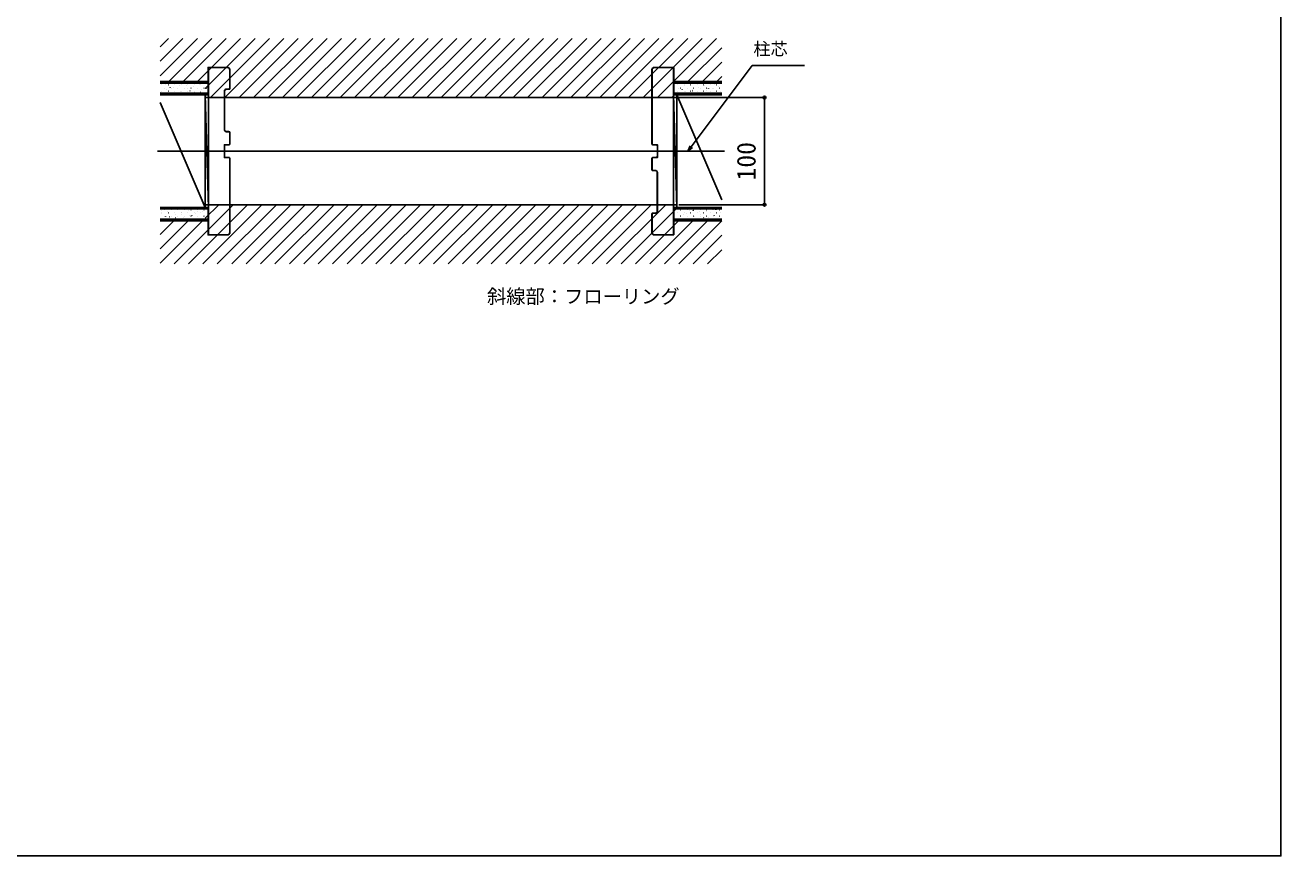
# Model space of a CAD drawing. Units: millimetres, scale not verified. Extents: x -525 to 525, y -783 to 779.
# Drawn here: x -62 to 525, y -783 to -395 of the extents above; entities that cross this region are included whole.
import ezdxf
from ezdxf.enums import TextEntityAlignment as Align

# ---------------------------------------------------------------- set-up
doc = ezdxf.new("R2010")
doc.units = ezdxf.units.MM
doc.header["$LTSCALE"] = 4
for name, color, linetype in [('0-2_USER1', 3, 'Continuous'), ('0-4_YKK_11E', 7, 'Continuous'), ('0-5_YKK_12', 2, 'Continuous'), ('0-6_YKK_13', 4, 'Continuous'), ('0-8_YKK_D', 6, 'Continuous'), ('0-9_YKK_ZWAK', 7, 'Continuous'), ('0-A_YSS_K', 3, 'Continuous')]:
    doc.layers.add(name, color=color, linetype=linetype)
doc.styles.add('ＭＳ ゴシック', font='')
doc.styles.get('ＭＳ ゴシック').set_extended_font_data('MS Gothic')

msp = doc.modelspace()

# ---------------------------------------------------------------- linework, layer by layer
at = {"layer": '0-4_YKK_11E'}
for p, q in [((34.178, -416.318), (34.178, -424.818)), ((241.428, -415.218), (232.328, -415.218)), ((24.078, -427.718), (23.978, -427.718)), ((24.078, -427.818), (24.078, -480.818)), ((31.578, -444.318), (31.578, -426.318)), ((31.678, -426.318), (31.678, -444.318)), ((33.578, -425.418), (32.578, -425.418)), ((32.578, -445.218), (33.578, -445.218)), ((31.678, -451.918), (31.578, -451.918)), ((31.678, -456.718), (31.578, -456.718)), ((233.728, -451.918), (233.828, -451.918)), ((233.728, -456.718), (233.828, -456.718)), ((232.828, -463.418), (231.828, -463.418)), ((233.728, -482.318), (233.728, -464.318)), ((233.828, -464.318), (233.828, -482.318)), ((24.078, -480.918), (23.978, -480.918)), ((231.228, -492.318), (231.228, -483.818)), ((231.828, -483.218), (232.828, -483.218)), ((241.428, -493.418), (232.328, -493.418))]:
    msp.add_line(p, q, dxfattribs=at)
for points in [[(23.978, -427.718), (23.978, -415.218), (33.078, -415.218)], [(33.078, -415.318), (24.078, -415.318), (24.078, -427.818)], [(32.578, -425.318), (34.078, -425.318), (34.078, -416.318)], [(231.228, -416.318), (231.228, -451.11), (231.536, -451.418), (233.728, -451.418), (233.728, -451.918)], [(231.328, -416.318), (231.328, -451.068), (231.578, -451.318), (233.828, -451.318), (233.828, -451.818), (233.828, -456.818), (233.828, -457.318), (231.578, -457.318), (231.328, -457.568), (231.328, -463.318), (232.828, -463.318)], [(241.328, -480.818), (241.328, -427.818), (241.328, -415.318), (232.328, -415.318)], [(241.328, -427.718), (241.428, -427.718), (241.428, -415.218)], [(34.078, -492.318), (34.078, -457.568), (33.828, -457.318), (31.578, -457.318), (31.578, -456.818), (31.578, -451.818), (31.578, -451.318), (33.828, -451.318), (34.078, -451.068), (34.078, -445.318), (32.578, -445.318)], [(34.178, -445.818), (34.178, -451.11), (33.869, -451.418), (31.678, -451.418), (31.678, -451.918)], [(34.178, -492.318), (34.178, -457.527), (33.869, -457.218), (31.678, -457.218), (31.678, -456.718)], [(231.228, -462.818), (231.228, -457.527), (231.536, -457.218), (233.728, -457.218), (233.728, -456.718)], [(23.978, -480.918), (23.978, -493.418), (33.078, -493.418)], [(24.078, -480.818), (24.078, -493.318), (33.078, -493.318)], [(232.328, -493.318), (241.328, -493.318), (241.328, -480.818)], [(241.328, -480.918), (241.428, -480.918), (241.428, -493.418)], [(232.828, -483.318), (231.328, -483.318), (231.328, -492.318)]]:
    msp.add_lwpolyline(points, dxfattribs=at)
for centre, radius, start, end in [((33.078, -416.318), 1.1, 0, 90), ((33.078, -416.318), 1, 360, 90), ((232.328, -416.318), 1.1, 90, 180), ((232.328, -416.318), 1, 90, 180), ((32.578, -426.318), 1, 90, 180), ((32.578, -426.318), 0.9, 90, 180), ((33.578, -424.818), 0.6, 270, 360), ((32.578, -444.318), 1, 180, 270), ((32.578, -444.318), 0.9, 180, 270), ((33.578, -445.818), 0.6, 0, 90), ((231.828, -462.818), 0.6, 180, 270), ((232.828, -464.318), 1, 0, 90), ((232.828, -464.318), 0.9, 0, 90), ((231.828, -483.818), 0.6, 90, 180), ((232.828, -482.318), 0.9, 270, 0), ((232.828, -482.318), 1, 270, 0), ((33.078, -492.318), 1.1, 270, 360), ((33.078, -492.318), 1, 270, 0), ((232.328, -492.318), 1.1, 180, 270), ((232.328, -492.318), 1, 180, 270)]:
    msp.add_arc(centre, radius, start, end, dxfattribs=at)
at = {"layer": '0-5_YKK_12'}
msp.add_line((0.328, -454.318), (265.078, -454.318), dxfattribs=at)
at = {"layer": '0-6_YKK_13'}
for p, q in [((1.578, -405.627), (5.486, -401.718)), ((1.578, -412.362), (12.221, -401.718)), ((1.578, -419.097), (18.956, -401.718)), ((5.592, -421.818), (25.692, -401.718)), ((12.327, -421.818), (32.427, -401.718)), ((19.062, -421.818), (39.162, -401.718)), ((22.593, -425.022), (45.897, -401.718)), ((25.032, -429.318), (52.632, -401.718)), ((31.768, -429.318), (59.367, -401.718)), ((38.503, -429.318), (66.103, -401.718)), ((45.238, -429.318), (72.838, -401.718)), ((51.973, -429.318), (79.573, -401.718)), ((58.708, -429.318), (86.308, -401.718)), ((65.443, -429.318), (93.043, -401.718)), ((72.179, -429.318), (99.779, -401.718)), ((78.914, -429.318), (106.514, -401.718)), ((85.649, -429.318), (113.249, -401.718)), ((92.384, -429.318), (119.984, -401.718)), ((99.119, -429.318), (126.719, -401.718)), ((105.855, -429.318), (133.455, -401.718)), ((112.59, -429.318), (140.19, -401.718)), ((119.325, -429.318), (146.925, -401.718)), ((126.06, -429.318), (153.66, -401.718)), ((132.795, -429.318), (160.395, -401.718)), ((139.531, -429.318), (167.131, -401.718)), ((146.266, -429.318), (173.866, -401.718)), ((153.001, -429.318), (180.601, -401.718)), ((159.736, -429.318), (187.336, -401.718)), ((166.471, -429.318), (194.071, -401.718)), ((173.207, -429.318), (200.807, -401.718)), ((179.942, -429.318), (207.542, -401.718)), ((186.677, -429.318), (214.277, -401.718)), ((193.412, -429.318), (221.012, -401.718)), ((200.147, -429.318), (227.747, -401.718)), ((206.883, -429.318), (234.482, -401.718)), ((213.618, -429.318), (241.218, -401.718)), ((220.353, -429.318), (247.953, -401.718)), ((227.088, -429.318), (254.688, -401.718)), ((233.823, -429.318), (261.423, -401.718)), ((248.058, -421.818), (263.828, -406.049)), ((254.794, -421.818), (263.828, -412.784)), ((261.529, -421.818), (263.828, -419.519)), ((240.558, -429.318), (242.803, -427.074)), ((242.792, -429.318), (22.614, -429.318)), ((8.049, -506.918), (35.649, -479.318)), ((14.784, -506.918), (42.384, -479.318)), ((21.519, -506.918), (49.119, -479.318)), ((242.828, -479.318), (22.578, -479.318)), ((22.578, -485.654), (28.914, -479.318)), ((28.255, -506.918), (55.855, -479.318)), ((34.99, -506.918), (62.59, -479.318)), ((41.725, -506.918), (69.325, -479.318)), ((48.46, -506.918), (76.06, -479.318)), ((55.195, -506.918), (82.795, -479.318)), ((61.931, -506.918), (89.531, -479.318)), ((68.666, -506.918), (96.266, -479.318)), ((75.401, -506.918), (103.001, -479.318)), ((82.136, -506.918), (109.736, -479.318)), ((88.871, -506.918), (116.471, -479.318)), ((95.607, -506.918), (123.207, -479.318)), ((102.342, -506.918), (129.942, -479.318)), ((109.077, -506.918), (136.677, -479.318)), ((115.812, -506.918), (143.412, -479.318)), ((122.547, -506.918), (150.147, -479.318)), ((129.282, -506.918), (156.883, -479.318)), ((136.018, -506.918), (163.618, -479.318)), ((142.753, -506.918), (170.353, -479.318)), ((149.488, -506.918), (177.088, -479.318)), ((156.223, -506.918), (183.823, -479.318)), ((162.958, -506.918), (190.558, -479.318)), ((169.694, -506.918), (197.294, -479.318)), ((176.429, -506.918), (204.029, -479.318)), ((183.164, -506.918), (210.764, -479.318)), ((189.899, -506.918), (217.499, -479.318)), ((196.634, -506.918), (224.234, -479.318)), ((203.37, -506.918), (230.97, -479.318)), ((210.105, -506.918), (237.705, -479.318)), ((216.84, -506.918), (242.828, -480.931)), ((1.578, -493.184), (7.943, -486.818)), ((1.578, -499.919), (14.679, -486.818)), ((1.578, -506.654), (21.414, -486.818)), ((223.575, -506.918), (243.675, -486.818)), ((230.31, -506.918), (250.41, -486.818)), ((237.046, -506.918), (257.146, -486.818)), ((243.781, -506.918), (263.828, -486.871)), ((250.516, -506.918), (263.828, -493.607)), ((257.251, -506.918), (263.828, -500.342))]:
    msp.add_line(p, q, dxfattribs=at)
at = {"layer": '0-8_YKK_D'}
for p, q in [((243.792, -429.318), (284.828, -429.318)), ((283.828, -429.318), (283.828, -479.318)), ((243.828, -479.318), (284.828, -479.318))]:
    msp.add_line(p, q, dxfattribs=at)
for points in [[(248.06, -454.318), (249.592, -452.28), (278.129, -414.318), (302.521, -414.318)], [(250.138, -452.691), (248.06, -454.318), (249.046, -451.87)]]:
    msp.add_lwpolyline(points, dxfattribs=at)
for centre in [(283.828, -429.318), (283.828, -479.318)]:
    msp.add_circle(centre, 0.637, dxfattribs=at)
at = {"layer": '0-9_YKK_ZWAK'}
msp.add_lwpolyline([(-525, -783.3), (525, -783.3), (525, 746.7)], dxfattribs=at)
at = {"layer": '0-A_YSS_K'}
for p, q in [((24.078, -422.568), (1.578, -422.568)), ((1.578, -427.318), (24.078, -427.318)), ((24.078, -428.068), (1.578, -428.068)), ((1.907, -426.748), (1.916, -426.745)), ((2.345, -423.314), (2.395, -423.314)), ((2.345, -426.304), (2.395, -426.304)), ((3.77, -424.929), (3.82, -424.929)), ((4.051, -423.148), (4.061, -423.144)), ((4.65, -425.777), (4.66, -425.773)), ((5.385, -423.314), (5.435, -423.314)), ((5.385, -426.304), (5.435, -426.304)), ((6.197, -424.558), (6.28, -424.503)), ((6.578, -428.068), (22.578, -428.068)), ((6.81, -424.929), (6.86, -424.929)), ((7.77, -424.672), (7.78, -424.668)), ((8.001, -427.281), (8.085, -427.226)), ((8.416, -427.284), (8.426, -427.28)), ((8.425, -423.314), (8.475, -423.314)), ((8.425, -426.304), (8.475, -426.304)), ((8.886, -422.778), (8.969, -422.723)), ((9.85, -424.929), (9.9, -424.929)), ((10.56, -423.684), (10.57, -423.68)), ((11.159, -426.312), (11.169, -426.309)), ((11.465, -423.314), (11.515, -423.314)), ((11.465, -426.304), (11.515, -426.304)), ((12.89, -424.929), (12.94, -424.929)), ((13.304, -422.712), (13.313, -422.709)), ((13.689, -423.517), (13.772, -423.462)), ((14.28, -425.208), (14.289, -425.204)), ((14.505, -423.314), (14.555, -423.314)), ((14.505, -426.304), (14.555, -426.304)), ((15.493, -426.24), (15.577, -426.185)), ((15.93, -424.929), (15.98, -424.929)), ((17.07, -424.219), (17.079, -424.216)), ((17.545, -423.314), (17.595, -423.314)), ((17.545, -426.304), (17.595, -426.304)), ((17.669, -426.848), (17.678, -426.845)), ((18.97, -424.929), (19.02, -424.929)), ((19.813, -423.248), (19.822, -423.245)), ((20.296, -426.979), (20.379, -426.924)), ((20.585, -423.314), (20.635, -423.314)), ((20.585, -426.304), (20.635, -426.304)), ((20.789, -425.743), (20.798, -425.74)), ((22.01, -424.929), (22.06, -424.929)), ((22.578, -428.068), (22.578, -480.568)), ((24.078, -480.568), (22.578, -428.068)), ((22.985, -425.199), (23.069, -425.144)), ((23.579, -424.755), (23.588, -424.752)), ((23.625, -423.314), (23.675, -423.314)), ((23.625, -426.304), (23.675, -426.304)), ((24.078, -428.068), (24.078, -480.568)), ((241.328, -422.568), (263.828, -422.568)), ((263.828, -427.318), (241.328, -427.318)), ((241.328, -428.068), (263.828, -428.068)), ((241.328, -428.068), (241.328, -480.568)), ((241.6, -424.929), (241.65, -424.929)), ((242.613, -427.271), (242.697, -427.216)), ((263.828, -477.068), (242.828, -428.068)), ((243.215, -423.314), (243.265, -423.314)), ((243.215, -426.304), (243.265, -426.304)), ((243.498, -422.768), (243.581, -422.713)), ((243.556, -424.891), (243.565, -424.888)), ((258.828, -428.068), (243.828, -428.068)), ((244.64, -424.929), (244.69, -424.929)), ((245.303, -425.491), (245.386, -425.436)), ((246.255, -423.314), (246.305, -423.314)), ((246.255, -426.304), (246.305, -426.304)), ((246.346, -423.903), (246.355, -423.9)), ((246.945, -426.532), (246.954, -426.529)), ((247.68, -424.929), (247.73, -424.929)), ((249.089, -422.932), (249.099, -422.928)), ((249.295, -423.314), (249.345, -423.314)), ((249.295, -426.304), (249.345, -426.304)), ((250.065, -425.427), (250.074, -425.424)), ((250.105, -426.23), (250.189, -426.175)), ((250.72, -424.929), (250.77, -424.929)), ((252.335, -423.314), (252.385, -423.314)), ((252.335, -426.304), (252.385, -426.304)), ((252.795, -424.45), (252.878, -424.395)), ((252.855, -424.439), (252.865, -424.436)), ((253.454, -427.068), (253.464, -427.065)), ((253.76, -424.929), (253.81, -424.929)), ((255.375, -423.314), (255.425, -423.314)), ((255.375, -426.304), (255.425, -426.304)), ((255.598, -423.468), (255.608, -423.464)), ((256.574, -425.963), (256.584, -425.96)), ((256.8, -424.929), (256.85, -424.929)), ((257.597, -425.189), (257.681, -425.134)), ((258.415, -423.314), (258.465, -423.314)), ((258.415, -426.304), (258.465, -426.304)), ((259.364, -424.975), (259.374, -424.972)), ((259.84, -424.929), (259.89, -424.929)), ((260.287, -423.409), (260.37, -423.354)), ((261.455, -423.314), (261.505, -423.314)), ((261.455, -426.304), (261.505, -426.304)), ((262.108, -424.004), (262.117, -424)), ((262.88, -424.929), (262.93, -424.929)), ((263.084, -426.499), (263.093, -426.496)), ((1.578, -431.568), (22.578, -480.568)), ((24.078, -480.568), (1.578, -480.568)), ((21.578, -480.568), (6.578, -480.568)), ((241.328, -480.568), (263.828, -480.568)), ((243.828, -480.568), (263.828, -480.568)), ((1.578, -481.318), (24.078, -481.318)), ((24.078, -486.068), (1.578, -486.068)), ((2.191, -482.059), (2.274, -482.003)), ((2.29, -483.431), (2.3, -483.428)), ((2.345, -483.114), (2.395, -483.114)), ((2.889, -486.06), (2.899, -486.057)), ((3.77, -481.739), (3.82, -481.739)), ((3.77, -484.729), (3.82, -484.729)), ((3.996, -484.782), (4.079, -484.727)), ((5.033, -482.46), (5.043, -482.457)), ((5.385, -483.114), (5.435, -483.114)), ((6.009, -484.955), (6.019, -484.952)), ((6.81, -481.739), (6.86, -481.739)), ((6.81, -484.729), (6.86, -484.729)), ((8.154, -481.355), (8.163, -481.352)), ((8.425, -483.114), (8.475, -483.114)), ((8.798, -485.521), (8.882, -485.466)), ((8.8, -483.967), (8.809, -483.964)), ((9.85, -481.739), (9.9, -481.739)), ((9.85, -484.729), (9.9, -484.729)), ((11.465, -483.114), (11.515, -483.114)), ((11.488, -483.741), (11.571, -483.686)), ((11.543, -482.996), (11.552, -482.992)), ((12.519, -485.491), (12.528, -485.488)), ((12.89, -481.739), (12.94, -481.739)), ((12.89, -484.729), (12.94, -484.729)), ((14.505, -483.114), (14.555, -483.114)), ((14.663, -481.891), (14.672, -481.888)), ((15.309, -484.503), (15.318, -484.5)), ((15.93, -481.739), (15.98, -481.739)), ((15.93, -484.729), (15.98, -484.729)), ((16.29, -484.48), (16.374, -484.425)), ((17.545, -483.114), (17.595, -483.114)), ((18.052, -483.532), (18.061, -483.528)), ((18.97, -481.739), (19.02, -481.739)), ((18.97, -484.729), (19.02, -484.729)), ((18.98, -482.7), (19.063, -482.645)), ((19.028, -486.027), (19.037, -486.024)), ((20.585, -483.114), (20.635, -483.114)), ((21.172, -482.427), (21.181, -482.423)), ((21.818, -485.039), (21.827, -485.036)), ((22.01, -481.739), (22.06, -481.739)), ((22.01, -484.729), (22.06, -484.729)), ((23.625, -483.114), (23.675, -483.114)), ((23.782, -483.439), (23.866, -483.384)), ((23.962, -481.439), (23.972, -481.435)), ((263.828, -481.318), (241.328, -481.318)), ((241.328, -482.971), (241.38, -482.937)), ((241.328, -486.068), (263.828, -486.068)), ((241.6, -481.739), (241.65, -481.739)), ((241.6, -484.729), (241.65, -484.729)), ((241.795, -485.175), (241.804, -485.171)), ((243.215, -483.114), (243.265, -483.114)), ((243.939, -481.575), (243.948, -481.571)), ((244.585, -484.187), (244.594, -484.183)), ((244.64, -481.739), (244.69, -481.739)), ((244.64, -484.729), (244.69, -484.729)), ((246.1, -483.731), (246.183, -483.676)), ((246.255, -483.114), (246.305, -483.114)), ((247.328, -483.215), (247.338, -483.212)), ((247.68, -481.739), (247.73, -481.739)), ((247.68, -484.729), (247.73, -484.729)), ((248.304, -485.711), (248.314, -485.707)), ((248.789, -481.951), (248.872, -481.896)), ((249.295, -483.114), (249.345, -483.114)), ((250.448, -482.11), (250.458, -482.107)), ((250.72, -481.739), (250.77, -481.739)), ((250.72, -484.729), (250.77, -484.729)), ((251.094, -484.723), (251.104, -484.719)), ((252.335, -483.114), (252.385, -483.114)), ((253.592, -482.69), (253.675, -482.635)), ((253.76, -481.739), (253.81, -481.739)), ((253.76, -484.729), (253.81, -484.729)), ((253.837, -483.751), (253.847, -483.748)), ((255.375, -483.114), (255.425, -483.114)), ((255.396, -485.413), (255.48, -485.358)), ((256.8, -481.739), (256.85, -481.739)), ((256.8, -484.729), (256.85, -484.729)), ((256.958, -482.646), (256.967, -482.643)), ((257.604, -485.259), (257.613, -485.255)), ((258.415, -483.114), (258.465, -483.114)), ((259.748, -481.658), (259.757, -481.655)), ((259.84, -481.739), (259.89, -481.739)), ((259.84, -484.729), (259.89, -484.729)), ((260.347, -484.287), (260.356, -484.284)), ((261.084, -481.649), (261.167, -481.594)), ((261.455, -483.114), (261.505, -483.114)), ((262.88, -481.739), (262.93, -481.739)), ((262.88, -484.729), (262.93, -484.729)), ((262.888, -484.372), (262.972, -484.317)), ((263.467, -483.182), (263.476, -483.179))]:
    msp.add_line(p, q, dxfattribs=at)
for points in [[(1.578, -421.818), (24.078, -421.818), (24.078, -428.068)], [(263.828, -421.818), (241.328, -421.818), (241.328, -428.068)], [(242.828, -428.068), (242.828, -480.568), (241.328, -428.068)], [(1.578, -486.818), (24.078, -486.818), (24.078, -480.568)], [(263.828, -486.818), (241.328, -486.818), (241.328, -480.568)]]:
    msp.add_lwpolyline(points, dxfattribs=at)

# ---------------------------------------------------------------- texts
at = {"layer": '0-2_USER1', "style": 'ＭＳ ゴシック'}
msp.add_text('斜線部：フローリング', height=6.598, dxfattribs=at).set_placement((154.214, -527.415), align=Align.BOTTOM_LEFT)
at = {"layer": '0-8_YKK_D', "style": 'ＭＳ ゴシック'}
msp.add_text('柱芯', height=5.865, dxfattribs=at).set_placement((278.649, -411.301), align=Align.BOTTOM_LEFT)
msp.add_text('100', height=8.798, rotation=90, dxfattribs=at).set_placement((282.328, -468.023), align=Align.BOTTOM_LEFT)

doc.saveas('drawing.dxf')
